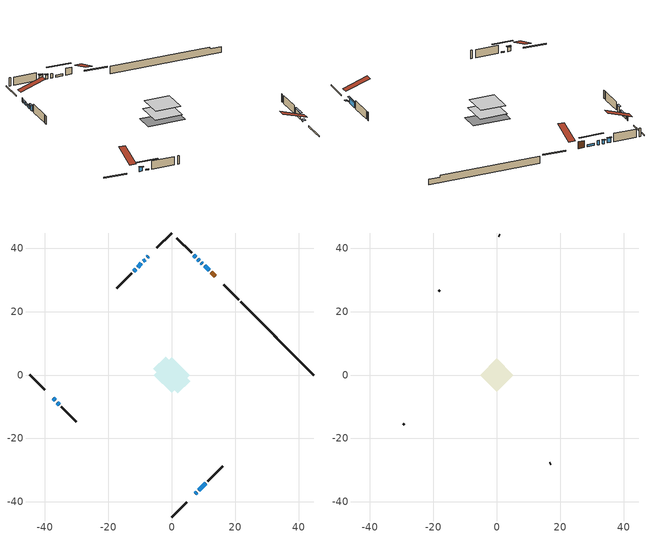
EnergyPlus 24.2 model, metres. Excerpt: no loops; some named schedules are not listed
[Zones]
conditioned space
 floor adiabatic (AdiabaticFloorConstruction): -5.67,0 0,5.67 5.67,0 0,-5.67 z0.64
 floor foundation (Slab1 construction): -5.77,1.91 -1.91,5.77 5.77,-1.91 1.91,-5.77 z-1.55
 wall outside (RimJoist1 construction): 0,-44.78 4.73,-40.05 / -44.78,0 -40.05,-4.73 / 0,44.78 -4.73,40.05 / 21.06,23.72 16.33,28.45 z0.64:0.94
 wall outside (AdiabaticWallConstruction 1): 13.68,31.1 12.44,32.33 z0.64:2.67
 wall outside (AdiabaticWallConstruction): 7.37,-37.4 7.81,-36.97 z0.64:0.87; -37.4,-7.38 -36.75,-8.02 / 9.7,35.08 9.35,35.43 / -7.38,37.4 -7.72,37.06 z0.64:1.86; 11.79,32.99 10.35,34.43 z0.64:1.25; -36.1,-8.68 -35.45,-9.33 z0.64:0.95; 8.7,36.08 8.26,36.51 z0.64:1.71; 7.61,37.17 6.96,37.82 z0.64:2.01; -8.37,36.4 -8.95,35.83 z0.64:1.46; -9.61,35.17 -10.72,34.06 z0.64:1.35; -11.38,33.4 -12.03,32.75 z0.64:2.27; 8.46,-36.31 10.69,-34.09 z0.64:2.37
 wall outside (Wall1 construction): 11.35,-33.43 16.06,-28.72 / -34.79,-9.98 -30.09,-14.69 / -12.68,32.1 -17.39,27.39 / 6.3,38.47 1.6,43.18 z0.64:3.08
 wall foundation (FoundationWall1 construction): 21.72,23.06,-1.55 21.72,23.06,0.64 42.47,2.31,0.64 42.47,2.31,0.18 44.78,0,0.18 44.78,0,-1.55
 window (WindowConstruction 7): 7.38,-37.4 7.81,-36.97 z0.64:0.87
 window (WindowConstruction 6): -37.4,-7.38 -36.76,-8.02 z0.64:1.86
 window (WindowConstruction 10): 11.79,32.99 10.35,34.43 z0.64:1.25
 window (WindowConstruction 11): -36.1,-8.68 -35.45,-9.33 z0.64:0.94
 window (WindowConstruction 8): 9.69,35.08 9.35,35.43 z0.64:1.86
 window (WindowConstruction 9): -7.38,37.4 -7.72,37.06 z0.64:1.86
 window (WindowConstruction): 8.7,36.08 8.27,36.51 z0.64:1.71
 window (WindowConstruction 1): 7.61,37.17 6.96,37.82 z0.64:2.01
 window (WindowConstruction 2): -8.38,36.4 -8.95,35.83 z0.64:1.45
 window (WindowConstruction 3): -9.61,35.17 -10.72,34.06 z0.64:1.35
 window (WindowConstruction 4): -11.38,33.4 -12.03,32.75 z0.64:2.26
 window (WindowConstruction 5): 8.46,-36.31 10.69,-34.09 z0.64:2.37
 door (Door): 13.68,31.1 12.44,32.33 z0.64:2.67
 ceiling adiabatic (AdiabaticFloorConstruction): 0,-5.67 5.67,0 0,5.67 -5.67,0 z0.64
attic - vented
 floor to conditioned space (Floor1 construction Reversed): -5.2,0 0,5.2 5.2,0 0,-5.2 z3.08
 wall outside (Wall2 construction): 16.72,-28.06 17,-27.78 / -29.43,-15.35 -29.15,-15.63 / -18.05,26.73 -18.33,26.45 / 0.94,43.84 0.66,44.12 z0.64:3.08
 roof outside (Roof1 construction): 6.72,-38.06,3.08 1.65,-32.99,5.47 0.32,-34.33,5.47 5.38,-39.39,3.08; -38.06,-6.72,3.08 -32.99,-1.65,5.47 -34.33,-0.32,5.47 -39.39,-5.38,3.08; -6.72,38.06,3.08 -1.65,32.99,5.47 -0.32,34.33,5.47 -5.38,39.39,3.08; 14.34,30.44,3.08 9.27,25.37,5.47 10.61,24.03,5.47 15.68,29.1,3.08
shading: 7.87,-36.91 7.31,-37.47 7.85,-38 8.41,-37.44 z0.96; -36.61,-8.17 -37.54,-7.23 -37.84,-7.53 -36.9,-8.46 z2.06; 8.51,36.27 13.63,31.15 13.92,31.44 8.8,36.56 z3.86; -33.61,-11.17 -37.94,-6.84 -38.23,-7.13 -33.9,-11.46 z3.55; 8.12,36.66 8.84,35.94 9.13,36.23 8.41,36.95 z1.91; 6.82,37.96 7.75,37.03 8.04,37.32 7.11,38.25 z2.21; -9.09,35.69 -8.23,36.55 -8.52,36.84 -9.38,35.98 z1.65; -10.86,33.91 -9.47,35.31 -9.76,35.6 -11.16,34.21 z1.55; -12.17,32.61 -11.24,33.54 -11.53,33.83 -12.46,32.9 z2.47; 10.84,-33.94 8.32,-36.46 8.61,-36.75 11.13,-34.23 z2.57
[Building]
Building 1: Terrain=Suburbs
[Site:Location]
Toronto City Centre_ON: Latitude {deg}=43.63; Longitude {deg}=-79.39; Time Zone {hr}=-5; Elevation {m}=77; Keep Site Location Information=Yes
[Site:GroundTemperature:Shallow]
5.01852, 3.26908, 3.12898, 3.95918, 7.29196, 10.6092, 13.4851, 15.3069, 15.4617, 13.9799, 11.1774, 7.9619
[Site:WaterMainsTemperature]
Calculation Method=Schedule; Temperature Schedule=mains temperature schedule
[Material] Roughness=Rough; Thermal Absorptance=0.9
Name | Thickness {m} | Conductivity {W/m-K} | Density {kg/m3} | Specific Heat {J/kg-K} | Solar Absorptance | Visible Absorptance
asphalt or fiberglass shingles | 0.00635 | 0.162714 | 1121.4 | 1465.45 | 0.4 | 0.4
ceiling loosefill ins | 0.254 | 0.0480833 | 16.02 | 1046.75 | 0.7 | 0.7
ceiling stud and cavity | 0.1397 | 0.525401 | 65.682 | 1177.47 | 0.7 | 0.7
concrete 4.0 in. | 0.1016 | 1.803125 | 2242.8 | 837.4 | 0.7 | 0.7
concrete 8.0 in. | 0.2032 | 1.803125 | 2242.8 | 837.4 | 0.7 | 0.7
door material | 0.04445 | 0.327969 | 512.64 | 1214.23 | 0.7 | 0.7
exterior vertical ins | 0.0457286 | 0.029427 | 32.04 | 1214.23 | 0.7 | 0.7
floor covering | 0.0127 | 0.0433444 | 54.468 | 1339.84 | 0.6 | 0.6
floor rigid ins; wall rigid ins | 0.512978 | 0.029427 | 32.04 | 1214.23 | 0.7 | 0.7
floor stud and cavity | 0.1397 | 1.75129 | 37.0049 | 1207.88 | 0.7 | 0.7
furniture material conditioned space 1 | 0.1524 | 0.115458 | 640.8 | 1214.23 | 0.6 | 0.6
gypsum board | 0.00254 | 0.160291 | 801 | 837.4 | 0.6 | 0.6
gypsum board 1 | 0.0127 | 0.160291 | 801 | 837.4 | 0.6 | 0.6
gypsum board 2 | 0.0127 | 0.160291 | 801 | 837.4 | 0.7 | 0.7
osb sheathing 0.75 in. | 0.01905 | 0.115458 | 512.64 | 1214.23 | 0.7 | 0.7
osb sheathing 2.0 in. | 0.0508 | 0.115458 | 512.64 | 1214.23 | 0.7 | 0.7
rim joist stud and cavity | 0.0508 | 0.029095 | 125.044 | 1163.47 | 0.6 | 0.6
wall stud and cavity | 0.0889 | 0.204224 | 50.32683 | 1063.81 | 0.7 | 0.7
wall stud and cavity 1 | 0.0889 | 6.1454 | 50.32683 | 1063.81 | 0.6 | 0.6
wall stud and cavity 2 | 0.0889 | 0.380278 | 52.3479 | 1209.89 | 0.7 | 0.7
wall stud and cavity 3 | 0.0889 | 0.391764 | 83.0341 | 1211.67 | 0.7 | 0.7
wood siding | 0.00254 | 0.102417 | 544.68 | 1172.36 | 0.25 | 0.25
wood siding 1; wood siding 2; wood siding 3 | 0.0254 | 0.102417 | 544.68 | 1172.36 | 0.7 | 0.7
[WindowMaterial:SimpleGlazingSystem]
Name | U-Factor {W/m2-K} | Solar Heat Gain Coefficient
WindowMaterial | 3.11495 | 0.48
WindowMaterial 1 | 3.09508 | 0.55
WindowMaterial 10 | 3.12801 | 0.33
WindowMaterial 2 | 3.08826 | 0.62
WindowMaterial 3 | 3.07691 | 0.64
WindowMaterial 4 | 3.06158 | 0.66
WindowMaterial 5 | 3.04 | 0.69
WindowMaterial 6 | 3.10076 | 0.54
WindowMaterial 7 | 3.29438 | 0.44
WindowMaterial 8 | 3.30687 | 0.61
WindowMaterial 9 | 3.117222 | 0.48
[Construction]
AdiabaticFloorConstruction: floor stud and cavity, floor rigid ins, osb sheathing 0.75 in., floor covering
AdiabaticWallConstruction: wood siding 2, wall rigid ins, wall stud and cavity 2, gypsum board 1
AdiabaticWallConstruction 1: wood siding 3, wall rigid ins, wall stud and cavity 2, gypsum board 1
Door: door material
Floor1 construction Reversed: gypsum board 1, ceiling stud and cavity, ceiling loosefill ins
FoundationWall1 construction: concrete 8.0 in., gypsum board 2
furniture construction conditioned space 1: furniture material conditioned space 1
PartitionWallConstruction: gypsum board 1, wall stud and cavity 3, gypsum board 1
RimJoist1 construction: wood siding 1, osb sheathing 2.0 in., rim joist stud and cavity
Roof1 construction: asphalt or fiberglass shingles
Slab1 construction: concrete 4.0 in.
Wall1 construction: wood siding, wall stud and cavity, gypsum board
Wall2 construction: wood siding, wall stud and cavity 1
WindowConstruction: WindowMaterial
WindowConstruction 1: WindowMaterial 1
WindowConstruction 10: WindowMaterial 9
WindowConstruction 11: WindowMaterial 10
WindowConstruction 2: WindowMaterial 2
WindowConstruction 3: WindowMaterial 3
WindowConstruction 4: WindowMaterial 4
WindowConstruction 5: WindowMaterial 5
WindowConstruction 6: WindowMaterial 6
WindowConstruction 7: WindowMaterial 7
WindowConstruction 8; WindowConstruction 9: WindowMaterial 8
[Zone] Multiplier=1; Part of Total Floor Area=Yes
Name | Volume {m3}
attic - vented | 21.0071
conditioned space | 295.3
[Space]
Name | Zone | Volume {m3}
attic - vented 1 | attic - vented | 21.0071
conditioned space 1 | conditioned space | 295.3
[ZoneInfiltration:EffectiveLeakageArea]
infil attic - vented 1: Zone or Space=attic - vented 1; Schedule=Always On Discrete; Effective Air Leakage Area {cm2}=2280.42; Stack Coefficient=0.000335713; Wind Coefficient=1.23795e-05
[ZoneMixing]
whole house fan mix: Zone or Space=attic - vented; Schedule=Always On Continuous; Design Flow Rate Calculation Method=Flow/Zone; Design Flow Rate {m3/s}=0; Source Zone or Space=conditioned space
[SurfaceProperty:ExposedFoundationPerimeter]
Slab1: Exposed Perimeter Calculation Method=TotalExposedPerimeter; Total Exposed Perimeter {m}=32.615
[InternalMass] Zone or ZoneList=conditioned space; Space or SpaceList=conditioned space 1
Name | Construction | Surface Area {m2}
furniture mass conditioned space 1 | furniture construction conditioned space 1 | 49.3999
partition wall mass | PartitionWallConstruction | 123.5
[Lights]
interior lighting: Zone or ZoneList or Space or SpaceList=conditioned space 1; Schedule=interior lighting schedule; Design Level Calculation Method=LightingLevel; Lighting Level {W}=343.2; Return Air Fraction=0; Fraction Radiant=0.6; Fraction Visible=0.2; Fraction Replaceable=1
[People]
occupants: Zone or ZoneList or Space or SpaceList=conditioned space 1; Number of People Schedule=occupants schedule; Number of People Calculation Method=People; Number of People=3; Fraction Radiant=0.314171; Sensible Heat Fraction=0.56303; Activity Level Schedule=occupants activity schedule; Carbon Dioxide Generation Rate {m3/s-W}=0; Enable ASHRAE 55 Comfort Warnings=No; Mean Radiant Temperature Calculation Type=EnclosureAveraged
[ElectricEquipment] Zone or ZoneList or Space or SpaceList=conditioned space 1; Design Level Calculation Method=EquipmentLevel
Name | Schedule | Design Level {W} | Fraction Latent | Fraction Radiant | Fraction Lost
clothes dryer | clothes dryer schedule | 140.772 | 0.015 | 0.081 | 0.85
clothes washer | clothes washer schedule | 32.1985 | 0.03 | 0.162 | 0.7
cooking range | cooking range schedule | 215.147 | 0.08 | 0.432 | 0.2
dishwasher | dishwasher schedule | 66.8632 | 0.3 | 0.18 | 0.4
fridge | fridge schedule | 72.9452 | 0 | 0.6 | 0
mech vent bath fan 0 | mech vent bath fan 0 schedule | 50.2 | 0 | 0 | 1
mech vent house fan | mech vent house fan schedule | 0 | 0 | 0 | 1
mech vent house fan cfis | mech vent house fan cfis schedule | 0 | 0 | 0 | 0
mech vent range fan 0 | mech vent range fan 0 schedule | 57 | 0 | 0 | 1
misc plug loads | misc plug loads schedule | 494.7 | 0.045 | 0.513 | 0.1
whole house fan | Always On Discrete | 0 | 0 | 0 | 1
[OtherEquipment] Zone or ZoneList or Space or SpaceList=conditioned space 1; Design Level Calculation Method=EquipmentLevel
Name | Fuel Type | Schedule | Design Level {W} | Fraction Latent | Fraction Radiant | Fraction Lost
clothes dryer 1 | Electricity | clothes dryer schedule | 0 | 0.015 | 0.081 | 0.85
cooking range 1 | Electricity | cooking range schedule | 0 | 0.08 | 0.432 | 0.2
general water use latent | None | general water use schedule | 62.594 | 1 | 0 | 0
general water use sensible | None | general water use schedule | -61.6891 | 0 | 0.6 | 0
mech vent house fan latent load | None | Always On Discrete | 0 | 1 | 0 | 0
mech vent house fan sensible load | None | Always On Discrete | 0 | 0 | 0 | 0
water heater energy adjustment1 | NaturalGas | Always On Discrete | 0.01 | 0 | 0 | 1
[ZoneInfiltration:DesignFlowRate] Zone or ZoneList or Space or SpaceList=conditioned space 1; Schedule=Always On Discrete; Design Flow Rate Calculation Method=Flow/Zone; Design Flow Rate {m3/s}=0
infil flow; natural vent flow; whole house fan flow
[Foundation:Kiva]
Foundation Kiva 1: Initial Indoor Air Temperature {C}=18; Wall Height Above Grade {m}=0.639989; Wall Depth Below Slab {m}=0.2032; Custom Block Material Name 1=exterior vertical ins; Custom Block Depth 1 {m}=2.189988; Custom Block X Position 1 {m}=0.2159; Custom Block Z Position 1 {m}=0
[Foundation:Kiva:Settings]
Soil Conductivity {W/m-K}=0.849921; Soil Density {kg/m3}=1842.3; Soil Specific Heat {J/kg-K}=418.7; Ground Solar Absorptivity=0.9; Ground Thermal Absorptivity=0.9; Ground Surface Roughness {m}=0.03; Far-Field Width {m}=40; Deep-Ground Boundary Condition=ZeroFlux; Deep-Ground Depth {m}=40; Minimum Cell Dimension {m}=0.2; Maximum Cell Growth Coefficient=3; Simulation Timestep=Timestep
[Exterior:Lights]
exterior lighting: Schedule=exterior lighting schedule; Design Level {W}=75.6
[Schedule:Constant]
Name | Hourly Value
Always On Continuous; mech vent house fan schedule; mech vent house fan cfis schedule; Always On Discrete | 1
occupants activity schedule | 117.228
fridge schedule | 0
[Schedule:Week:Daily]
interior lighting schedule Week Rule - Jan1-Jan27: interior lighting schedule day, interior lighting schedule day, interior lighting schedule day, interior lighting schedule day, interior lighting schedule day, interior lighting schedule day, interior lighting schedule day, interior lighting schedule default day, interior lighting schedule default day, interior lighting schedule default day, interior lighting schedule default day, interior lighting schedule default day
interior lighting schedule Week Rule - Jan28-Feb3: interior lighting schedule day, interior lighting schedule day, interior lighting schedule day, interior lighting schedule day, interior lighting schedule day 1, interior lighting schedule day 1, interior lighting schedule day 1, interior lighting schedule default day, interior lighting schedule default day, interior lighting schedule default day, interior lighting schedule default day, interior lighting schedule default day
interior lighting schedule Week Rule - Feb4-Feb24: interior lighting schedule day 1, interior lighting schedule day 1, interior lighting schedule day 1, interior lighting schedule day 1, interior lighting schedule day 1, interior lighting schedule day 1, interior lighting schedule day 1, interior lighting schedule default day, interior lighting schedule default day, interior lighting schedule default day, interior lighting schedule default day, interior lighting schedule default day
interior lighting schedule Week Rule - Feb25-Mar3: interior lighting schedule day 1, interior lighting schedule day 1, interior lighting schedule day 1, interior lighting schedule day 1, interior lighting schedule day 2, interior lighting schedule day 2, interior lighting schedule day 2, interior lighting schedule default day, interior lighting schedule default day, interior lighting schedule default day, interior lighting schedule default day, interior lighting schedule default day
interior lighting schedule Week Rule - Mar4-Mar31: interior lighting schedule day 2, interior lighting schedule day 2, interior lighting schedule day 2, interior lighting schedule day 2, interior lighting schedule day 2, interior lighting schedule day 2, interior lighting schedule day 2, interior lighting schedule default day, interior lighting schedule default day, interior lighting schedule default day, interior lighting schedule default day, interior lighting schedule default day
interior lighting schedule Week Rule - Apr1-Apr28: interior lighting schedule day 3, interior lighting schedule day 3, interior lighting schedule day 3, interior lighting schedule day 3, interior lighting schedule day 3, interior lighting schedule day 3, interior lighting schedule day 3, interior lighting schedule default day, interior lighting schedule default day, interior lighting schedule default day, interior lighting schedule default day, interior lighting schedule default day
interior lighting schedule Week Rule - Apr29-May5: interior lighting schedule day 3, interior lighting schedule day 3, interior lighting schedule day 4, interior lighting schedule day 4, interior lighting schedule day 4, interior lighting schedule day 4, interior lighting schedule day 4, interior lighting schedule default day, interior lighting schedule default day, interior lighting schedule default day, interior lighting schedule default day, interior lighting schedule default day
interior lighting schedule Week Rule - May6-May26: interior lighting schedule day 4, interior lighting schedule day 4, interior lighting schedule day 4, interior lighting schedule day 4, interior lighting schedule day 4, interior lighting schedule day 4, interior lighting schedule day 4, interior lighting schedule default day, interior lighting schedule default day, interior lighting schedule default day, interior lighting schedule default day, interior lighting schedule default day
interior lighting schedule Week Rule - May27-Jun2: interior lighting schedule day 4, interior lighting schedule day 4, interior lighting schedule day 4, interior lighting schedule day 4, interior lighting schedule day 4, interior lighting schedule day 5, interior lighting schedule day 5, interior lighting schedule default day, interior lighting schedule default day, interior lighting schedule default day, interior lighting schedule default day, interior lighting schedule default day
interior lighting schedule Week Rule - Jun3-Jun30: interior lighting schedule day 5, interior lighting schedule day 5, interior lighting schedule day 5, interior lighting schedule day 5, interior lighting schedule day 5, interior lighting schedule day 5, interior lighting schedule day 5, interior lighting schedule default day, interior lighting schedule default day, interior lighting schedule default day, interior lighting schedule default day, interior lighting schedule default day
interior lighting schedule Week Rule - Jul1-Jul28: interior lighting schedule day 6, interior lighting schedule day 6, interior lighting schedule day 6, interior lighting schedule day 6, interior lighting schedule day 6, interior lighting schedule day 6, interior lighting schedule day 6, interior lighting schedule default day, interior lighting schedule default day, interior lighting schedule default day, interior lighting schedule default day, interior lighting schedule default day
interior lighting schedule Week Rule - Jul29-Aug4: interior lighting schedule day 6, interior lighting schedule day 6, interior lighting schedule day 6, interior lighting schedule day 7, interior lighting schedule day 7, interior lighting schedule day 7, interior lighting schedule day 7, interior lighting schedule default day, interior lighting schedule default day, interior lighting schedule default day, interior lighting schedule default day, interior lighting schedule default day
interior lighting schedule Week Rule - Aug5-Aug25: interior lighting schedule day 7, interior lighting schedule day 7, interior lighting schedule day 7, interior lighting schedule day 7, interior lighting schedule day 7, interior lighting schedule day 7, interior lighting schedule day 7, interior lighting schedule default day, interior lighting schedule default day, interior lighting schedule default day, interior lighting schedule default day, interior lighting schedule default day
interior lighting schedule Week Rule - Aug26-Sep1: interior lighting schedule day 7, interior lighting schedule day 7, interior lighting schedule day 7, interior lighting schedule day 7, interior lighting schedule day 7, interior lighting schedule day 7, interior lighting schedule day 8, interior lighting schedule default day, interior lighting schedule default day, interior lighting schedule default day, interior lighting schedule default day, interior lighting schedule default day
interior lighting schedule Week Rule - Sep2-Sep29: interior lighting schedule day 8, interior lighting schedule day 8, interior lighting schedule day 8, interior lighting schedule day 8, interior lighting schedule day 8, interior lighting schedule day 8, interior lighting schedule day 8, interior lighting schedule default day, interior lighting schedule default day, interior lighting schedule default day, interior lighting schedule default day, interior lighting schedule default day
interior lighting schedule Week Rule - Sep30-Oct6: interior lighting schedule day 8, interior lighting schedule day 9, interior lighting schedule day 9, interior lighting schedule day 9, interior lighting schedule day 9, interior lighting schedule day 9, interior lighting schedule day 9, interior lighting schedule default day, interior lighting schedule default day, interior lighting schedule default day, interior lighting schedule default day, interior lighting schedule default day
interior lighting schedule Week Rule - Oct7-Oct27: interior lighting schedule day 9, interior lighting schedule day 9, interior lighting schedule day 9, interior lighting schedule day 9, interior lighting schedule day 9, interior lighting schedule day 9, interior lighting schedule day 9, interior lighting schedule default day, interior lighting schedule default day, interior lighting schedule default day, interior lighting schedule default day, interior lighting schedule default day
interior lighting schedule Week Rule - Oct28-Nov3: interior lighting schedule day 9, interior lighting schedule day 9, interior lighting schedule day 9, interior lighting schedule day 9, interior lighting schedule day 10, interior lighting schedule day 10, interior lighting schedule day 10, interior lighting schedule default day, interior lighting schedule default day, interior lighting schedule default day, interior lighting schedule default day, interior lighting schedule default day
interior lighting schedule Week Rule - Nov4-Nov24: interior lighting schedule day 10, interior lighting schedule day 10, interior lighting schedule day 10, interior lighting schedule day 10, interior lighting schedule day 10, interior lighting schedule day 10, interior lighting schedule day 10, interior lighting schedule default day, interior lighting schedule default day, interior lighting schedule default day, interior lighting schedule default day, interior lighting schedule default day
interior lighting schedule Week Rule - Nov25-Dec1: interior lighting schedule day 10, interior lighting schedule day 10, interior lighting schedule day 10, interior lighting schedule day 10, interior lighting schedule day 10, interior lighting schedule day 10, interior lighting schedule day 11, interior lighting schedule default day, interior lighting schedule default day, interior lighting schedule default day, interior lighting schedule default day, interior lighting schedule default day
interior lighting schedule Week Rule - Dec2-Dec31: interior lighting schedule day 11, interior lighting schedule day 11, interior lighting schedule day 11, interior lighting schedule day 11, interior lighting schedule day 11, interior lighting schedule day 11, interior lighting schedule day 11, interior lighting schedule default day, interior lighting schedule default day, interior lighting schedule default day, interior lighting schedule default day, interior lighting schedule default day
occupants schedule Week Rule - Jan1-Dec31: occupants schedule day, occupants schedule day, occupants schedule day, occupants schedule day, occupants schedule day, occupants schedule day, occupants schedule day, occupants schedule default day, occupants schedule default day, occupants schedule default day, occupants schedule default day, occupants schedule default day
clothes dryer schedule Week Rule - Jan1-Dec31: clothes dryer schedule day, clothes dryer schedule day, clothes dryer schedule day, clothes dryer schedule day, clothes dryer schedule day, clothes dryer schedule day, clothes dryer schedule day, clothes dryer schedule default day, clothes dryer schedule default day, clothes dryer schedule default day, clothes dryer schedule default day, clothes dryer schedule default day
clothes washer schedule Week Rule - Jan1-Dec31: clothes washer schedule day, clothes washer schedule day, clothes washer schedule day, clothes washer schedule day, clothes washer schedule day, clothes washer schedule day, clothes washer schedule day, clothes washer schedule default day, clothes washer schedule default day, clothes washer schedule default day, clothes washer schedule default day, clothes washer schedule default day
cooking range schedule Week Rule - Jan1-Dec31: cooking range schedule day, cooking range schedule day, cooking range schedule day, cooking range schedule day, cooking range schedule day, cooking range schedule day, cooking range schedule day, cooking range schedule default day, cooking range schedule default day, cooking range schedule default day, cooking range schedule default day, cooking range schedule default day
dishwasher schedule Week Rule - Jan1-Dec31: dishwasher schedule day, dishwasher schedule day, dishwasher schedule day, dishwasher schedule day, dishwasher schedule day, dishwasher schedule day, dishwasher schedule day, dishwasher schedule default day, dishwasher schedule default day, dishwasher schedule default day, dishwasher schedule default day, dishwasher schedule default day
mech vent bath fan 0 schedule Week Rule - Jan1-Dec31: mech vent bath fan 0 schedule day, mech vent bath fan 0 schedule day, mech vent bath fan 0 schedule day, mech vent bath fan 0 schedule day, mech vent bath fan 0 schedule day, mech vent bath fan 0 schedule day, mech vent bath fan 0 schedule day, mech vent bath fan 0 schedule default day, mech vent bath fan 0 schedule default day, mech vent bath fan 0 schedule default day, mech vent bath fan 0 schedule default day, mech vent bath fan 0 schedule default day
mech vent range fan 0 schedule Week Rule - Jan1-Dec31: mech vent range fan 0 schedule day, mech vent range fan 0 schedule day, mech vent range fan 0 schedule day, mech vent range fan 0 schedule day, mech vent range fan 0 schedule day, mech vent range fan 0 schedule day, mech vent range fan 0 schedule day, mech vent range fan 0 schedule default day, mech vent range fan 0 schedule default day, mech vent range fan 0 schedule default day, mech vent range fan 0 schedule default day, mech vent range fan 0 schedule default day
misc plug loads schedule Week Rule - Jan1-Dec31: misc plug loads schedule day, misc plug loads schedule day, misc plug loads schedule day, misc plug loads schedule day, misc plug loads schedule day, misc plug loads schedule day, misc plug loads schedule day, misc plug loads schedule default day, misc plug loads schedule default day, misc plug loads schedule default day, misc plug loads schedule default day, misc plug loads schedule default day
general water use schedule Week Rule - Jan1-Dec31: general water use schedule day, general water use schedule day, general water use schedule day, general water use schedule day, general water use schedule day, general water use schedule day, general water use schedule day, general water use schedule default day, general water use schedule default day, general water use schedule default day, general water use schedule default day, general water use schedule default day
exterior lighting schedule Week Rule - Jan1-Jan27: exterior lighting schedule day, exterior lighting schedule day, exterior lighting schedule day, exterior lighting schedule day, exterior lighting schedule day, exterior lighting schedule day, exterior lighting schedule day, exterior lighting schedule default day, exterior lighting schedule default day, exterior lighting schedule default day, exterior lighting schedule default day, exterior lighting schedule default day
exterior lighting schedule Week Rule - Jan28-Feb3: exterior lighting schedule day, exterior lighting schedule day, exterior lighting schedule day, exterior lighting schedule day, exterior lighting schedule day 1, exterior lighting schedule day 1, exterior lighting schedule day 1, exterior lighting schedule default day, exterior lighting schedule default day, exterior lighting schedule default day, exterior lighting schedule default day, exterior lighting schedule default day
exterior lighting schedule Week Rule - Feb4-Feb24: exterior lighting schedule day 1, exterior lighting schedule day 1, exterior lighting schedule day 1, exterior lighting schedule day 1, exterior lighting schedule day 1, exterior lighting schedule day 1, exterior lighting schedule day 1, exterior lighting schedule default day, exterior lighting schedule default day, exterior lighting schedule default day, exterior lighting schedule default day, exterior lighting schedule default day
exterior lighting schedule Week Rule - Feb25-Mar3: exterior lighting schedule day 1, exterior lighting schedule day 1, exterior lighting schedule day 1, exterior lighting schedule day 1, exterior lighting schedule day 2, exterior lighting schedule day 2, exterior lighting schedule day 2, exterior lighting schedule default day, exterior lighting schedule default day, exterior lighting schedule default day, exterior lighting schedule default day, exterior lighting schedule default day
exterior lighting schedule Week Rule - Mar4-Mar31: exterior lighting schedule day 2, exterior lighting schedule day 2, exterior lighting schedule day 2, exterior lighting schedule day 2, exterior lighting schedule day 2, exterior lighting schedule day 2, exterior lighting schedule day 2, exterior lighting schedule default day, exterior lighting schedule default day, exterior lighting schedule default day, exterior lighting schedule default day, exterior lighting schedule default day
exterior lighting schedule Week Rule - Apr1-Apr28: exterior lighting schedule day 3, exterior lighting schedule day 3, exterior lighting schedule day 3, exterior lighting schedule day 3, exterior lighting schedule day 3, exterior lighting schedule day 3, exterior lighting schedule day 3, exterior lighting schedule default day, exterior lighting schedule default day, exterior lighting schedule default day, exterior lighting schedule default day, exterior lighting schedule default day
exterior lighting schedule Week Rule - Apr29-May5: exterior lighting schedule day 3, exterior lighting schedule day 3, exterior lighting schedule day 4, exterior lighting schedule day 4, exterior lighting schedule day 4, exterior lighting schedule day 4, exterior lighting schedule day 4, exterior lighting schedule default day, exterior lighting schedule default day, exterior lighting schedule default day, exterior lighting schedule default day, exterior lighting schedule default day
exterior lighting schedule Week Rule - May6-May26: exterior lighting schedule day 4, exterior lighting schedule day 4, exterior lighting schedule day 4, exterior lighting schedule day 4, exterior lighting schedule day 4, exterior lighting schedule day 4, exterior lighting schedule day 4, exterior lighting schedule default day, exterior lighting schedule default day, exterior lighting schedule default day, exterior lighting schedule default day, exterior lighting schedule default day
exterior lighting schedule Week Rule - May27-Jun2: exterior lighting schedule day 4, exterior lighting schedule day 4, exterior lighting schedule day 4, exterior lighting schedule day 4, exterior lighting schedule day 4, exterior lighting schedule day 5, exterior lighting schedule day 5, exterior lighting schedule default day, exterior lighting schedule default day, exterior lighting schedule default day, exterior lighting schedule default day, exterior lighting schedule default day
exterior lighting schedule Week Rule - Jun3-Jun30: exterior lighting schedule day 5, exterior lighting schedule day 5, exterior lighting schedule day 5, exterior lighting schedule day 5, exterior lighting schedule day 5, exterior lighting schedule day 5, exterior lighting schedule day 5, exterior lighting schedule default day, exterior lighting schedule default day, exterior lighting schedule default day, exterior lighting schedule default day, exterior lighting schedule default day
exterior lighting schedule Week Rule - Jul1-Jul28: exterior lighting schedule day 6, exterior lighting schedule day 6, exterior lighting schedule day 6, exterior lighting schedule day 6, exterior lighting schedule day 6, exterior lighting schedule day 6, exterior lighting schedule day 6, exterior lighting schedule default day, exterior lighting schedule default day, exterior lighting schedule default day, exterior lighting schedule default day, exterior lighting schedule default day
exterior lighting schedule Week Rule - Jul29-Aug4: exterior lighting schedule day 6, exterior lighting schedule day 6, exterior lighting schedule day 6, exterior lighting schedule day 7, exterior lighting schedule day 7, exterior lighting schedule day 7, exterior lighting schedule day 7, exterior lighting schedule default day, exterior lighting schedule default day, exterior lighting schedule default day, exterior lighting schedule default day, exterior lighting schedule default day
exterior lighting schedule Week Rule - Aug5-Aug25: exterior lighting schedule day 7, exterior lighting schedule day 7, exterior lighting schedule day 7, exterior lighting schedule day 7, exterior lighting schedule day 7, exterior lighting schedule day 7, exterior lighting schedule day 7, exterior lighting schedule default day, exterior lighting schedule default day, exterior lighting schedule default day, exterior lighting schedule default day, exterior lighting schedule default day
exterior lighting schedule Week Rule - Aug26-Sep1: exterior lighting schedule day 7, exterior lighting schedule day 7, exterior lighting schedule day 7, exterior lighting schedule day 7, exterior lighting schedule day 7, exterior lighting schedule day 7, exterior lighting schedule day 8, exterior lighting schedule default day, exterior lighting schedule default day, exterior lighting schedule default day, exterior lighting schedule default day, exterior lighting schedule default day
exterior lighting schedule Week Rule - Sep2-Sep29: exterior lighting schedule day 8, exterior lighting schedule day 8, exterior lighting schedule day 8, exterior lighting schedule day 8, exterior lighting schedule day 8, exterior lighting schedule day 8, exterior lighting schedule day 8, exterior lighting schedule default day, exterior lighting schedule default day, exterior lighting schedule default day, exterior lighting schedule default day, exterior lighting schedule default day
exterior lighting schedule Week Rule - Sep30-Oct6: exterior lighting schedule day 8, exterior lighting schedule day 9, exterior lighting schedule day 9, exterior lighting schedule day 9, exterior lighting schedule day 9, exterior lighting schedule day 9, exterior lighting schedule day 9, exterior lighting schedule default day, exterior lighting schedule default day, exterior lighting schedule default day, exterior lighting schedule default day, exterior lighting schedule default day
exterior lighting schedule Week Rule - Oct7-Oct27: exterior lighting schedule day 9, exterior lighting schedule day 9, exterior lighting schedule day 9, exterior lighting schedule day 9, exterior lighting schedule day 9, exterior lighting schedule day 9, exterior lighting schedule day 9, exterior lighting schedule default day, exterior lighting schedule default day, exterior lighting schedule default day, exterior lighting schedule default day, exterior lighting schedule default day
exterior lighting schedule Week Rule - Oct28-Nov3: exterior lighting schedule day 9, exterior lighting schedule day 9, exterior lighting schedule day 9, exterior lighting schedule day 9, exterior lighting schedule day 10, exterior lighting schedule day 10, exterior lighting schedule day 10, exterior lighting schedule default day, exterior lighting schedule default day, exterior lighting schedule default day, exterior lighting schedule default day, exterior lighting schedule default day
exterior lighting schedule Week Rule - Nov4-Nov24: exterior lighting schedule day 10, exterior lighting schedule day 10, exterior lighting schedule day 10, exterior lighting schedule day 10, exterior lighting schedule day 10, exterior lighting schedule day 10, exterior lighting schedule day 10, exterior lighting schedule default day, exterior lighting schedule default day, exterior lighting schedule default day, exterior lighting schedule default day, exterior lighting schedule default day
exterior lighting schedule Week Rule - Nov25-Dec1: exterior lighting schedule day 10, exterior lighting schedule day 10, exterior lighting schedule day 10, exterior lighting schedule day 10, exterior lighting schedule day 10, exterior lighting schedule day 10, exterior lighting schedule day 11, exterior lighting schedule default day, exterior lighting schedule default day, exterior lighting schedule default day, exterior lighting schedule default day, exterior lighting schedule default day
exterior lighting schedule Week Rule - Dec2-Dec31: exterior lighting schedule day 11, exterior lighting schedule day 11, exterior lighting schedule day 11, exterior lighting schedule day 11, exterior lighting schedule day 11, exterior lighting schedule day 11, exterior lighting schedule day 11, exterior lighting schedule default day, exterior lighting schedule default day, exterior lighting schedule default day, exterior lighting schedule default day, exterior lighting schedule default day
[Schedule:Year]
interior lighting schedule: interior lighting schedule Week Rule - Jan1-Jan27, 1, 1, 1, 27, interior lighting schedule Week Rule - Jan28-Feb3, 1, 28, 2, 3, interior lighting schedule Week Rule - Feb4-Feb24, 2, 4, 2, 24, interior lighting schedule Week Rule - Feb25-Mar3, 2, 25, 3, 3, interior lighting schedule Week Rule - Mar4-Mar31, 3, 4, 3, 31, interior lighting schedule Week Rule - Apr1-Apr28, 4, 1, 4, 28, interior lighting schedule Week Rule - Apr29-May5, 4, 29, 5, 5, interior lighting schedule Week Rule - May6-May26, 5, 6, 5, 26, interior lighting schedule Week Rule - May27-Jun2, 5, 27, 6, 2, interior lighting schedule Week Rule - Jun3-Jun30, 6, 3, 6, 30, interior lighting schedule Week Rule - Jul1-Jul28, 7, 1, 7, 28, interior lighting schedule Week Rule - Jul29-Aug4, 7, 29, 8, 4, interior lighting schedule Week Rule - Aug5-Aug25, 8, 5, 8, 25, interior lighting schedule Week Rule - Aug26-Sep1, 8, 26, 9, 1, interior lighting schedule Week Rule - Sep2-Sep29, 9, 2, 9, 29, interior lighting schedule Week Rule - Sep30-Oct6, 9, 30, 10, 6, interior lighting schedule Week Rule - Oct7-Oct27, 10, 7, 10, 27, interior lighting schedule Week Rule - Oct28-Nov3, 10, 28, 11, 3, interior lighting schedule Week Rule - Nov4-Nov24, 11, 4, 11, 24, interior lighting schedule Week Rule - Nov25-Dec1, 11, 25, 12, 1, interior lighting schedule Week Rule - Dec2-Dec31, 12, 2, 12, 31
occupants schedule: occupants schedule Week Rule - Jan1-Dec31, 1, 1, 12, 31
clothes dryer schedule: clothes dryer schedule Week Rule - Jan1-Dec31, 1, 1, 12, 31
clothes washer schedule: clothes washer schedule Week Rule - Jan1-Dec31, 1, 1, 12, 31
cooking range schedule: cooking range schedule Week Rule - Jan1-Dec31, 1, 1, 12, 31
dishwasher schedule: dishwasher schedule Week Rule - Jan1-Dec31, 1, 1, 12, 31
mech vent bath fan 0 schedule: mech vent bath fan 0 schedule Week Rule - Jan1-Dec31, 1, 1, 12, 31
mech vent range fan 0 schedule: mech vent range fan 0 schedule Week Rule - Jan1-Dec31, 1, 1, 12, 31
misc plug loads schedule: misc plug loads schedule Week Rule - Jan1-Dec31, 1, 1, 12, 31
general water use schedule: general water use schedule Week Rule - Jan1-Dec31, 1, 1, 12, 31
exterior lighting schedule: exterior lighting schedule Week Rule - Jan1-Jan27, 1, 1, 1, 27, exterior lighting schedule Week Rule - Jan28-Feb3, 1, 28, 2, 3, exterior lighting schedule Week Rule - Feb4-Feb24, 2, 4, 2, 24, exterior lighting schedule Week Rule - Feb25-Mar3, 2, 25, 3, 3, exterior lighting schedule Week Rule - Mar4-Mar31, 3, 4, 3, 31, exterior lighting schedule Week Rule - Apr1-Apr28, 4, 1, 4, 28, exterior lighting schedule Week Rule - Apr29-May5, 4, 29, 5, 5, exterior lighting schedule Week Rule - May6-May26, 5, 6, 5, 26, exterior lighting schedule Week Rule - May27-Jun2, 5, 27, 6, 2, exterior lighting schedule Week Rule - Jun3-Jun30, 6, 3, 6, 30, exterior lighting schedule Week Rule - Jul1-Jul28, 7, 1, 7, 28, exterior lighting schedule Week Rule - Jul29-Aug4, 7, 29, 8, 4, exterior lighting schedule Week Rule - Aug5-Aug25, 8, 5, 8, 25, exterior lighting schedule Week Rule - Aug26-Sep1, 8, 26, 9, 1, exterior lighting schedule Week Rule - Sep2-Sep29, 9, 2, 9, 29, exterior lighting schedule Week Rule - Sep30-Oct6, 9, 30, 10, 6, exterior lighting schedule Week Rule - Oct7-Oct27, 10, 7, 10, 27, exterior lighting schedule Week Rule - Oct28-Nov3, 10, 28, 11, 3, exterior lighting schedule Week Rule - Nov4-Nov24, 11, 4, 11, 24, exterior lighting schedule Week Rule - Nov25-Dec1, 11, 25, 12, 1, exterior lighting schedule Week Rule - Dec2-Dec31, 12, 2, 12, 31
[Schedule:Compact]
mains temperature schedule: Through: 01/01, For: AllDays, Until: 24:00, 8.80333, Through: 01/02, For: AllDays, Until: 24:00, 8.74333, Through: 01/03, For: AllDays, Until: 24:00, 8.68389, Through: 01/04, For: AllDays, Until: 24:00, 8.62611, Through: 01/05, For: AllDays, Until: 24:00, 8.56944, Through: 01/06, For: AllDays, Until: 24:00, 8.51389, Through: 01/07, For: AllDays, Until: 24:00, 8.45944, Through: 01/08, For: AllDays, Until: 24:00, 8.40611, Through: 01/09, For: AllDays, Until: 24:00, 8.35389, Through: 01/10, For: AllDays, Until: 24:00, 8.30278, Through: 01/11, For: AllDays, Until: 24:00, 8.25333, Through: 01/12, For: AllDays, Until: 24:00, 8.205, Through: 01/13, For: AllDays, Until: 24:00, 8.15778, Through: 01/14, For: AllDays, Until: 24:00, 8.11222, Through: 01/15, For: AllDays, Until: 24:00, 8.06778, Through: 01/16, For: AllDays, Until: 24:00, 8.02444, Through: 01/17, For: AllDays, Until: 24:00, 7.98222, Through: 01/18, For: AllDays, Until: 24:00, 7.94167, Through: 01/19, For: AllDays, Until: 24:00, 7.90222, Through: 01/20, For: AllDays, Until: 24:00, 7.86444, Through: 01/21, For: AllDays, Until: 24:00, 7.82778, Through: 01/22, For: AllDays, Until: 24:00, 7.79278, Through: 01/23, For: AllDays, Until: 24:00, 7.75889, Through: 01/24, For: AllDays, Until: 24:00, 7.72667, Through: 01/25, For: AllDays, Until: 24:00, 7.69556, Through: 01/26, For: AllDays, Until: 24:00, 7.66611, Through: 01/27, For: AllDays, Until: 24:00, 7.63778, Through: 01/28, For: AllDays, Until: 24:00, 7.61111, Through: 01/29, For: AllDays, Until: 24:00, 7.58556, Through: 01/30, For: AllDays, Until: 24:00, 7.56167, Through: 01/31, For: AllDays, Until: 24:00, 7.53944, Through: 02/01, For: AllDays, Until: 24:00, 7.51833, Through: 02/02, For: AllDays, Until: 24:00, 7.49889, Through: 02/03, For: AllDays, Until: 24:00, 7.48111, Through: 02/04, For: AllDays, Until: 24:00, 7.46444, Through: 02/05, For: AllDays, Until: 24:00, 7.44944, Through: 02/06, For: AllDays, Until: 24:00, 7.43556, Through: 02/07, For: AllDays, Until: 24:00, 7.42333, Through: 02/08, For: AllDays, Until: 24:00, 7.41278, Through: 02/09, For: AllDays, Until: 24:00, 7.40389, Through: 02/10, For: AllDays, Until: 24:00, 7.39611, Through: 02/11, For: AllDays, Until: 24:00, 7.39, Through: 02/12, For: AllDays, Until: 24:00, 7.38556, Through: 02/13, For: AllDays, Until: 24:00, 7.38222, Through: 02/14, For: AllDays, Until: 24:00, 7.38056, Through: 02/15, For: AllDays, Until: 24:00, 7.38056, Through: 02/16, For: AllDays, Until: 24:00, 7.38222, Through: 02/17, For: AllDays, Until: 24:00, 7.385, Through: 02/18, For: AllDays, Until: 24:00, 7.38944, Through: 02/19, For: AllDays, Until: 24:00, 7.395, Through: 02/20, For: AllDays, Until: 24:00, 7.40278, Through: 02/21, For: AllDays, Until: 24:00, 7.41167, Through: 02/22, For: AllDays, Until: 24:00, 7.42222, Through: 02/23, For: AllDays, Until: 24:00, 7.43389, Through: 02/24, For: AllDays, Until: 24:00, 7.44722, Through: 02/25, For: AllDays, Until: 24:00, 7.46222, Through: 02/26, For: AllDays, Until: 24:00, 7.47833, Through: 02/27, For: AllDays, Until: 24:00, 7.49611, Through: 02/28, For: AllDays, Until: 24:00, 7.51556, Through: 03/01, For: AllDays, Until: 24:00, 7.53667, Through: 03/02, For: AllDays, Until: 24:00, 7.55889, Through: 03/03, For: AllDays, Until: 24:00, 7.58222, Through: 03/04, For: AllDays, Until: 24:00, 7.60722, Through: 03/05, For: AllDays, Until: 24:00, 7.63389, Through: 03/06, For: AllDays, Until: 24:00, 7.66222, Through: 03/07, For: AllDays, Until: 24:00, 7.69111, Through: 03/08, For: AllDays, Until: 24:00, 7.72222, Through: 03/09, For: AllDays, Until: 24:00, 7.75444, Through: 03/10, For: AllDays, Until: 24:00, 7.78778, Through: 03/11, For: AllDays, Until: 24:00, 7.82278, Through: 03/12, For: AllDays, Until: 24:00, 7.85944, Through: 03/13, For: AllDays, Until: 24:00, 7.89722, Through: 03/14, For: AllDays, Until: 24:00, 7.93611, Through: 03/15, For: AllDays, Until: 24:00, 7.97667, Through: 03/16, For: AllDays, Until: 24:00, 8.01833, Through: 03/17, For: AllDays, Until: 24:00, 8.06167, Through: 03/18, For: AllDays, Until: 24:00, 8.10611, Through: 03/19, For: AllDays, Until: 24:00, 8.15167, Through: 03/20, For: AllDays, Until: 24:00, 8.19833, Through: 03/21, For: AllDays, Until: 24:00, 8.24667, Through: 03/22, For: AllDays, Until: 24:00, 8.29611, Through: 03/23, For: AllDays, Until: 24:00, 8.34667, Through: 03/24, For: AllDays, Until: 24:00, 8.39889, Through: 03/25, For: AllDays, Until: 24:00, 8.45167, Through: 03/26, For: AllDays, Until: 24:00, 8.50611, Through: 03/27, For: AllDays, Until: 24:00, 8.56167, Through: 03/28, For: AllDays, Until: 24:00, 8.61833, Through: 03/29, For: AllDays, Until: 24:00, 8.67611, Through: 03/30, For: AllDays, Until: 24:00, 8.735, Through: 03/31, For: AllDays, Until: 24:00, 8.795, Through: 04/01, For: AllDays, Until: 24:00, 8.85611, Through: 04/02, For: AllDays, Until: 24:00, 8.91833, Through: 04/03, For: AllDays, Until: 24:00, 8.98167, Through: 04/04, For: AllDays, Until: 24:00, 9.04556, Through: 04/05, For: AllDays, Until: 24:00, 9.11111, Through: 04/06, For: AllDays, Until: 24:00, 9.17722, Through: 04/07, For: AllDays, Until: 24:00, 9.24444, Through: 04/08, For: AllDays, Until: 24:00, 9.31222, Through: 04/09, For: AllDays, Until: 24:00, 9.38167, Through: 04/10, For: AllDays, Until: 24:00, 9.45167, Through: 04/11, For: AllDays, Until: 24:00, 9.52222, Through: 04/12, For: AllDays, Until: 24:00, 9.59444, Through: 04/13, For: AllDays, Until: 24:00, 9.66667, Through: 04/14, For: AllDays, Until: 24:00, 9.74, Through: 04/15, For: AllDays, Until: 24:00, 9.81444, Through: 04/16, For: AllDays, Until: 24:00, 9.88944, Through: 04/17, For: AllDays, Until: 24:00, 9.96556, Through: 04/18, For: AllDays, Until: 24:00, 10.0417, Through: 04/19, For: AllDays, Until: 24:00, 10.1189, Through: 04/20, For: AllDays, Until: 24:00, 10.1972, Through: 04/21, For: AllDays, Until: 24:00, 10.2756, Through: 04/22, For: AllDays, Until: 24:00, 10.355, Through: 04/23, For: AllDays, Until: 24:00, 10.435, Through: 04/24, For: AllDays, Until: 24:00, 10.515, Through: 04/25, For: AllDays, Until: 24:00, 10.5961, Through: 04/26, For: AllDays, Until: 24:00, 10.6778, Through: 04/27, For: AllDays, Until: 24:00, 10.76, Through: 04/28, For: AllDays, Until: 24:00, 10.8428, Through: 04/29, For: AllDays, Until: 24:00, 10.9261, Through: 04/30, For: AllDays, Until: 24:00, 11.0094, Through: 05/01, For: AllDays, Until: 24:00, 11.0933, Through: 05/02, For: AllDays, Until: 24:00, 11.1778, Through: 05/03, For: AllDays, Until: 24:00, 11.2628, Through: 05/04, For: AllDays, Until: 24:00, 11.3478, Through: 05/05, For: AllDays, Until: 24:00, 11.4333, Through: 05/06, For: AllDays, Until: 24:00, 11.5189, Through: 05/07, For: AllDays, Until: 24:00, 11.605, Through: 05/08, For: AllDays, Until: 24:00, 11.6917, Through: 05/09, For: AllDays, Until: 24:00, 11.7778, Through: 05/10, For: AllDays, Until: 24:00, 11.865, Through: 05/11, For: AllDays, Until: 24:00, 11.9517, Through: 05/12, For: AllDays, Until: 24:00, 12.0389, Through: 05/13, For: AllDays, Until: 24:00, 12.1261, Through: 05/14, For: AllDays, Until: 24:00, 12.2133, Through: 05/15, For: AllDays, Until: 24:00, 12.3006, Through: 05/16, For: AllDays, Until: 24:00, 12.3883, Through: 05/17, For: AllDays, Until: 24:00, 12.4756, Through: 05/18, For: AllDays, Until: 24:00, 12.5628, Through: 05/19, For: AllDays, Until: 24:00, 12.6506, Through: 05/20, For: AllDays, Until: 24:00, 12.7378, Through: 05/21, For: AllDays, Until: 24:00, 12.825, Through: 05/22, For: AllDays, Until: 24:00, 12.9122, Through: 05/23, For: AllDays, Until: 24:00, 12.9994, Through: 05/24, For: AllDays, Until: 24:00, 13.0861, Through: 05/25, For: AllDays, Until: 24:00, 13.1728, Through: 05/26, For: AllDays, Until: 24:00, 13.2594, Through: 05/27, For: AllDays, Until: 24:00, 13.3456, Through: 05/28, For: AllDays, Until: 24:00, 13.4317, Through: 05/29, For: AllDays, Until: 24:00, 13.5172, Through: 05/30, For: AllDays, Until: 24:00, 13.6028, Through: 05/31, For: AllDays, Until: 24:00, 13.6878, Through: 06/01, For: AllDays, Until: 24:00, 13.7722, Through: 06/02, For: AllDays, Until: 24:00, 13.8567, Through: 06/03, For: AllDays, Until: 24:00, 13.9406, Through: 06/04, For: AllDays, Until: 24:00, 14.0239, Through: 06/05, For: AllDays, Until: 24:00, 14.1067, Through: 06/06, For: AllDays, Until: 24:00, 14.1894, Through: 06/07, For: AllDays, Until: 24:00, 14.2711, Through: 06/08, For: AllDays, Until: 24:00, 14.3528, Through: 06/09, For: AllDays, Until: 24:00, 14.4339, Through: 06/10, For: AllDays, Until: 24:00, 14.5139, Through: 06/11, For: AllDays, Until: 24:00, 14.5939, Through: 06/12, For: AllDays, Until: 24:00, 14.6728, Through: 06/13, For: AllDays, Until: 24:00, 14.7511, Through: 06/14, For: AllDays, Until: 24:00, 14.8289, Through: 06/15, For: AllDays, Until: 24:00, 14.9061, Through: 06/16, For: AllDays, Until: 24:00, 14.9822, Through: 06/17, For: AllDays, Until: 24:00, 15.0578, Through: 06/18, For: AllDays, Until: 24:00, 15.1328, Through: 06/19, For: AllDays, Until: 24:00, 15.2067, Through: 06/20, For: AllDays, Until: 24:00, 15.28, Through: 06/21, For: AllDays, Until: 24:00, 15.3522, Through: 06/22, For: AllDays, Until: 24:00, 15.4239, Through: 06/23, For: AllDays, Until: 24:00, 15.4944, Through: 06/24, For: AllDays, Until: 24:00, 15.5639, Through: 06/25, For: AllDays, Until: 24:00, 15.6328, Through: 06/26, For: AllDays, Until: 24:00, 15.7006, Through: 06/27, For: AllDays, Until: 24:00, 15.7678, Through: 06/28, For: AllDays, Until: 24:00, 15.8333, Through: 06/29, For: AllDays, Until: 24:00, 15.8983, Through: 06/30, For: AllDays, Until: 24:00, 15.9622, Through: 07/01, For: AllDays, Until: 24:00, 16.025, Through: 07/02, For: AllDays, Until: 24:00, 16.0872, Through: 07/03, For: AllDays, Until: 24:00, 16.1478, Through: 07/04, For: AllDays, Until: 24:00, 16.2072, Through: 07/05, For: AllDays, Until: 24:00, 16.2661, Through: 07/06, For: AllDays, Until: 24:00, 16.3233, Through: 07/07, For: AllDays, Until: 24:00, 16.3794, Through: 07/08, For: AllDays, Until: 24:00, 16.435, Through: 07/09, For: AllDays, Until: 24:00, 16.4889, Through: 07/10, For: AllDays, Until: 24:00, 16.5417, Through: 07/11, For: AllDays, Until: 24:00, 16.5928, Through: 07/12, For: AllDays, Until: 24:00, 16.6433, Through: 07/13, For: AllDays, Until: 24:00, 16.6922, Through: 07/14, For: AllDays, Until: 24:00, 16.74, Through: 07/15, For: AllDays, Until: 24:00, 16.7867, Through: 07/16, For: AllDays, Until: 24:00, 16.8322, Through: 07/17, For: AllDays, Until: 24:00, 16.8761, Through: 07/18, For: AllDays, Until: 24:00, 16.9189, Through: 07/19, For: AllDays, Until: 24:00, 16.96, Through: 07/20, For: AllDays, Until: 24:00, 17, Through: 07/21, For: AllDays, Until: 24:00, 17.0389, Through: 07/22, For: AllDays, Until: 24:00, 17.0761, Through: 07/23, For: AllDays, Until: 24:00, 17.1122, Through: 07/24, For: AllDays, Until: 24:00, 17.1467, Through: 07/25, For: AllDays, Until: 24:00, 17.18, Through: 07/26, For: AllDays, Until: 24:00, 17.2117, Through: 07/27, For: AllDays, Until: 24:00, 17.2422, Through: 07/28, For: AllDays, Until: 24:00, 17.2711, Through: 07/29, For: AllDays, Until: 24:00, 17.2983, Through: 07/30, For: AllDays, Until: 24:00, 17.3244, Through: 07/31, For: AllDays, Until: 24:00, 17.3494, Through: 08/01, For: AllDays, Until: 24:00, 17.3728, Through: 08/02, For: AllDays, Until: 24:00, 17.3944, Through: 08/03, For: AllDays, Until: 24:00, 17.4144, Through: 08/04, For: AllDays, Until: 24:00, 17.4333, Through: 08/05, For: AllDays, Until: 24:00, 17.4506, Through: 08/06, For: AllDays, Until: 24:00, 17.4667, Through: 08/07, For: AllDays, Until: 24:00, 17.4811, Through: 08/08, For: AllDays, Until: 24:00, 17.4939, Through: 08/09, For: AllDays, Until: 24:00, 17.5056, Through: 08/10, For: AllDays, Until: 24:00, 17.5156, Through: 08/11, For: AllDays, Until: 24:00, 17.5239, Through: 08/12, For: AllDays, Until: 24:00, 17.5311, Through: 08/13, For: AllDays, Until: 24:00, 17.5361, Through: 08/14, For: AllDays, Until: 24:00, 17.54, Through: 08/15, For: AllDays, Until: 24:00, 17.5428, Through: 08/16, For: AllDays, Until: 24:00, 17.5439, Through: 08/17, For: AllDays, Until: 24:00, 17.5433, Through: 08/18, For: AllDays, Until: 24:00, 17.5411, Through: 08/19, For: AllDays, Until: 24:00, 17.5372, Through: 08/20, For: AllDays, Until: 24:00, 17.5322, Through: 08/21, For: AllDays, Until: 24:00, 17.5256, Through: 08/22, For: AllDays, Until: 24:00, 17.5178, Through: 08/23, For: AllDays, Until: 24:00, 17.5083, Through: 08/24, For: AllDays, Until: 24:00, 17.4972, Through: 08/25, For: AllDays, Until: 24:00, 17.4844, Through: 08/26, For: AllDays, Until: 24:00, 17.4706, Through: 08/27, For: AllDays, Until: 24:00, 17.455, Through: 08/28, For: AllDays, Until: 24:00, 17.4378, Through: 08/29, For: AllDays, Until: 24:00, 17.4194, Through: 08/30, For: AllDays, Until: 24:00, 17.3994, Through: 08/31, For: AllDays, Until: 24:00, 17.3778, Through: 09/01, For: AllDays, Until: 24:00, 17.355, Through: 09/02, For: AllDays, Until: 24:00, 17.3311, Through: 09/03, For: AllDays, Until: 24:00, 17.305, Through: 09/04, For: AllDays, Until: 24:00, 17.2778, Through: 09/05, For: AllDays, Until: 24:00, 17.2494, Through: 09/06, For: AllDays, Until: 24:00, 17.2194, Through: 09/07, For: AllDays, Until: 24:00, 17.1878, Through: 09/08, For: AllDays, Until: 24:00, 17.155, Through: 09/09, For: AllDays, Until: 24:00, 17.1206, Through: 09/10, For: AllDays, Until: 24:00, 17.085, Through: 09/11, For: AllDays, Until: 24:00, 17.0483, Through: 09/12, For: AllDays, Until: 24:00, 17.01, Through: 09/13, For: AllDays, Until: 24:00, 16.97, Through: 09/14, For: AllDays, Until: 24:00, 16.9289, Through: 09/15, For: AllDays, Until: 24:00, 16.8867, Through: 09/16, For: AllDays, Until: 24:00, 16.8428, Through: 09/17, For: AllDays, Until: 24:00, 16.7983, Through: 09/18, For: AllDays, Until: 24:00, 16.7517, Through: 09/19, For: AllDays, Until: 24:00, 16.7044, Through: 09/20, For: AllDays, Until: 24:00, 16.6556, Through: 09/21, For: AllDays, Until: 24:00, 16.6056, Through: 09/22, For: AllDays, Until: 24:00, 16.5544, Through: 09/23, For: AllDays, Until: 24:00, 16.5017, Through: 09/24, For: AllDays, Until: 24:00, 16.4483, Through: 09/25, For: AllDays, Until: 24:00, 16.3933, Through: 09/26, For: AllDays, Until: 24:00, 16.3372, Through: 09/27, For: AllDays, Until: 24:00, 16.2806, Through: 09/28, For: AllDays, Until: 24:00, 16.2222, Through: 09/29, For: AllDays, Until: 24:00, 16.1628, Through: 09/30, For: AllDays, Until: 24:00, 16.1022, Through: 10/01, For: AllDays, Until: 24:00, 16.0406, Through: 10/02, For: AllDays, Until: 24:00, 15.9778, Through: 10/03, For: AllDays, Until: 24:00, 15.9144, Through: 10/04, For: AllDays, Until: 24:00, 15.8494, Through: 10/05, For: AllDays, Until: 24:00, 15.7839, Through: 10/06, For: AllDays, Until: 24:00, 15.7172, Through: 10/07, For: AllDays, Until: 24:00, 15.6494, Through: 10/08, For: AllDays, Until: 24:00, 15.5811, Through: 10/09, For: AllDays, Until: 24:00, 15.5117, Through: 10/10, For: AllDays, Until: 24:00, 15.4411, Through: 10/11, For: AllDays, Until: 24:00, 15.37, Through: 10/12, For: AllDays, Until: 24:00, 15.2978, Through: 10/13, For: AllDays, Until: 24:00, 15.225, Through: 10/14, For: AllDays, Until: 24:00, 15.1511, Through: 10/15, For: AllDays, Until: 24:00, 15.0767, Through: 10/16, For: AllDays, Until: 24:00, 15.0011, Through: 10/17, For: AllDays, Until: 24:00, 14.925, Through: 10/18, For: AllDays, Until: 24:00, 14.8483, Through: 10/19, For: AllDays, Until: 24:00, 14.7706, Through: 10/20, For: AllDays, Until: 24:00, 14.6922, Through: 10/21, For: AllDays, Until: 24:00, 14.6133, Through: 10/22, For: AllDays, Until: 24:00, 14.5339, Through: 10/23, For: AllDays, Until: 24:00, 14.4539, Through: 10/24, For: AllDays, Until: 24:00, 14.3728, Through: 10/25, For: AllDays, Until: 24:00, 14.2917, Through: 10/26, For: AllDays, Until: 24:00, 14.21, Through: 10/27, For: AllDays, Until: 24:00, 14.1272, Through: 10/28, For: AllDays, Until: 24:00, 14.0444, Through: 10/29, For: AllDays, Until: 24:00, 13.9611, Through: 10/30, For: AllDays, Until: 24:00, 13.8772, Through: 10/31, For: AllDays, Until: 24:00, 13.7933, Through: 11/01, For: AllDays, Until: 24:00, 13.7089, Through: 11/02, For: AllDays, Until: 24:00, 13.6239, Through: 11/03, For: AllDays, Until: 24:00, 13.5383, Through: 11/04, For: AllDays, Until: 24:00, 13.4528, Through: 11/05, For: AllDays, Until: 24:00, 13.3667, Through: 11/06, For: AllDays, Until: 24:00, 13.2806, Through: 11/07, For: AllDays, Until: 24:00, 13.1944, Through: 11/08, For: AllDays, Until: 24:00, 13.1078, Through: 11/09, For: AllDays, Until: 24:00, 13.0206, Through: 11/10, For: AllDays, Until: 24:00, 12.9339, Through: 11/11, For: AllDays, Until: 24:00, 12.8467, Through: 11/12, For: AllDays, Until: 24:00, 12.7594, Through: 11/13, For: AllDays, Until: 24:00, 12.6722, Through: 11/14, For: AllDays, Until: 24:00, 12.5844, Through: 11/15, For: AllDays, Until: 24:00, 12.4972, Through: 11/16, For: AllDays, Until: 24:00, 12.41, Through: 11/17, For: AllDays, Until: 24:00, 12.3222, Through: 11/18, For: AllDays, Until: 24:00, 12.235, Through: 11/19, For: AllDays, Until: 24:00, 12.1478, Through: 11/20, For: AllDays, Until: 24:00, 12.0606, Through: 11/21, For: AllDays, Until: 24:00, 11.9733, Through: 11/22, For: AllDays, Until: 24:00, 11.8861, Through: 11/23, For: AllDays, Until: 24:00, 11.7994, Through: 11/24, For: AllDays, Until: 24:00, 11.7128, Through: 11/25, For: AllDays, Until: 24:00, 11.6267, Through: 11/26, For: AllDays, Until: 24:00, 11.5406, Through: 11/27, For: AllDays, Until: 24:00, 11.4544, Through: 11/28, For: AllDays, Until: 24:00, 11.3689, Through: 11/29, For: AllDays, Until: 24:00, 11.2839, Through: 11/30, For: AllDays, Until: 24:00, 11.1989, Through: 12/01, For: AllDays, Until: 24:00, 11.1144, Through: 12/02, For: AllDays, Until: 24:00, 11.03, Through: 12/03, For: AllDays, Until: 24:00, 10.9467, Through: 12/04, For: AllDays, Until: 24:00, 10.8633, Through: 12/05, For: AllDays, Until: 24:00, 10.7806, Through: 12/06, For: AllDays, Until: 24:00, 10.6983, Through: 12/07, For: AllDays, Until: 24:00, 10.6167, Through: 12/08, For: AllDays, Until: 24:00, 10.5356, Through: 12/09, For: AllDays, Until: 24:00, 10.4544, Through: 12/10, For: AllDays, Until: 24:00, 10.3744, Through: 12/11, For: AllDays, Until: 24:00, 10.295, Through: 12/12, For: AllDays, Until: 24:00, 10.2167, Through: 12/13, For: AllDays, Until: 24:00, 10.1383, Through: 12/14, For: AllDays, Until: 24:00, 10.0611, Through: 12/15, For: AllDays, Until: 24:00, 9.98444, Through: 12/16, For: AllDays, Until: 24:00, 9.90833, Through: 12/17, For: AllDays, Until: 24:00, 9.83278, Through: 12/18, For: AllDays, Until: 24:00, 9.75833, Through: 12/19, For: AllDays, Until: 24:00, 9.685, Through: 12/20, For: AllDays, Until: 24:00, 9.61222, Through: 12/21, For: AllDays, Until: 24:00, 9.54, Through: 12/22, For: AllDays, Until: 24:00, 9.46889, Through: 12/23, For: AllDays, Until: 24:00, 9.39889, Through: 12/24, For: AllDays, Until: 24:00, 9.32944, Through: 12/25, For: AllDays, Until: 24:00, 9.26111, Through: 12/26, For: AllDays, Until: 24:00, 9.19389, Through: 12/27, For: AllDays, Until: 24:00, 9.12722, Through: 12/28, For: AllDays, Until: 24:00, 9.06167, Through: 12/29, For: AllDays, Until: 24:00, 8.99722, Through: 12/30, For: AllDays, Until: 24:00, 8.93389, Through: 12/31, For: AllDays, Until: 24:00, 8.87111
